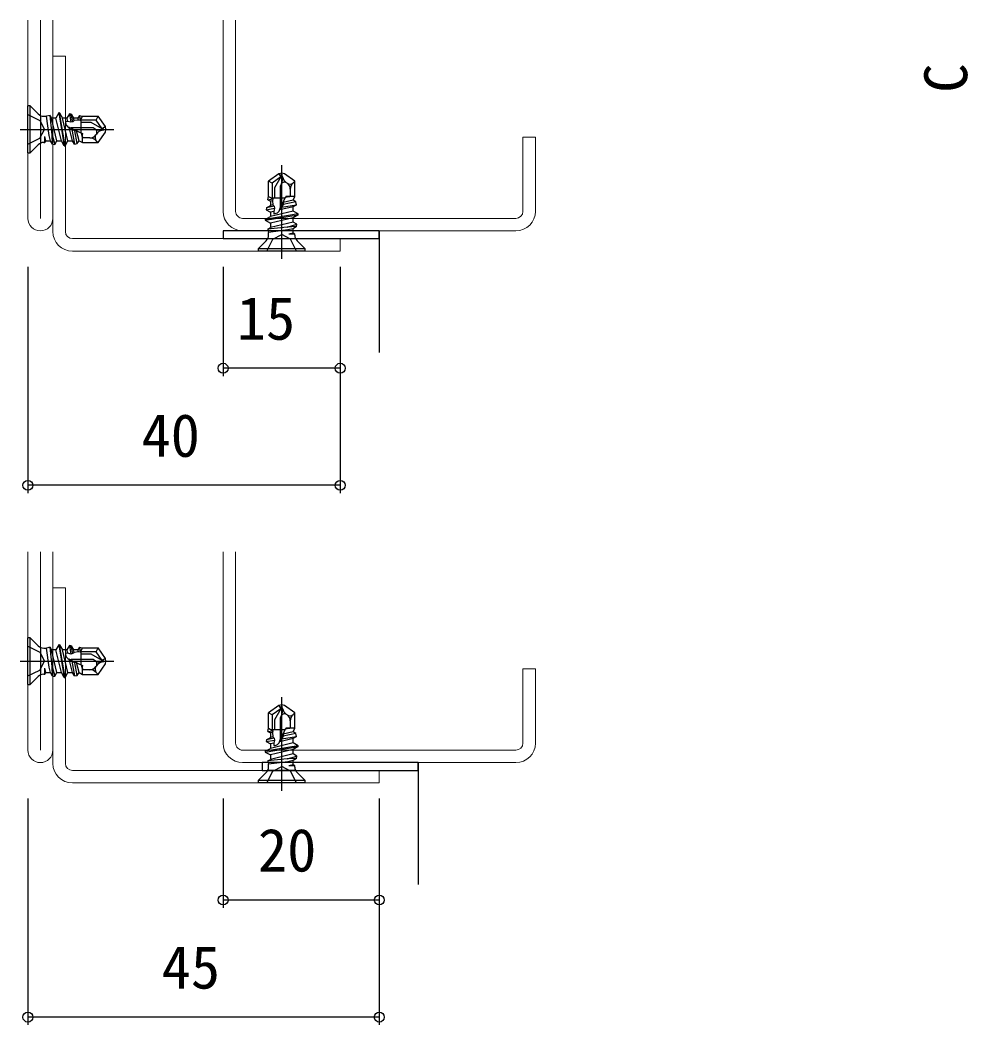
# Model space of a CAD drawing. Units: millimetres, scale not verified. Extents: x -437 to 438, y -281 to 279.
# Drawn here: x 94.8 to 216.1, y -2.9 to 125.8 of the extents above; entities that cross this region are included whole.
import ezdxf
from ezdxf.enums import TextEntityAlignment as Align

# ---------------------------------------------------------------- set-up
doc = ezdxf.new("R2010")
doc.units = ezdxf.units.MM
doc.header["$LTSCALE"] = 2
doc.layers.add('0-2_YKK_11', color=211, linetype='Continuous', lineweight=18)
doc.layers.add('0-3_YKK_11E', color=4, linetype='Continuous', lineweight=18)
for name, color, linetype in [('0-5_YKK_13', 4, 'Continuous'), ('0-7_YKK_D', 6, 'Continuous'), ('0-9_YSS_K', 3, 'Continuous')]:
    doc.layers.add(name, color=color, linetype=linetype)
doc.styles.add('ＭＳ ゴシック', font='')
doc.styles.get('ＭＳ ゴシック').set_extended_font_data('MS Gothic')

msp = doc.modelspace()

# ---------------------------------------------------------------- linework, layer by layer
at = {"layer": '0-2_YKK_11'}
for p, q in [((95.757, 100.41), (95.757, 125.81)), ((97.357, 125.81), (97.357, 100.41)), ((98.957, 125.81), (98.957, 100.41)), ((95.757, 32.282), (95.757, 57.682)), ((97.357, 57.682), (97.357, 32.282)), ((98.957, 57.682), (98.957, 32.282))]:
    msp.add_line(p, q, dxfattribs=at)
for points in [[(100.557, 98.71), (100.557, 121.21), (98.957, 121.21), (98.957, 98.71)], [(101.457, 96.21), (135.757, 96.21), (135.757, 97.81), (101.457, 97.81)], [(100.557, 30.582), (100.557, 53.082), (98.957, 53.082), (98.957, 30.582)], [(101.457, 28.082), (140.757, 28.082), (140.757, 29.682), (101.457, 29.682)]]:
    msp.add_lwpolyline(points, dxfattribs=at)
for centre, radius, start, end in [((97.357, 100.41), 1.6, 180, 0), ((101.457, 98.71), 2.5, 180.00001, 269.99999), ((101.457, 98.71), 0.9, 180.00001, 269.99999), ((97.357, 32.282), 1.6, 180, 0), ((101.457, 30.582), 2.5, 180.00001, 269.99999), ((101.457, 30.582), 0.9, 180.00001, 269.99999)]:
    msp.add_arc(centre, radius, start, end, dxfattribs=at)
at = {"layer": '0-3_YKK_11E'}
for p, q in [((120.757, 125.81), (120.757, 101.31)), ((122.357, 101.31), (122.357, 125.81)), ((158.257, 100.41), (123.257, 100.41)), ((123.257, 98.81), (158.257, 98.81)), ((120.757, 57.682), (120.757, 33.182)), ((122.357, 33.182), (122.357, 57.682)), ((158.257, 32.282), (123.257, 32.282)), ((123.257, 30.682), (158.257, 30.682))]:
    msp.add_line(p, q, dxfattribs=at)
for points in [[(160.757, 101.31), (160.757, 110.81), (159.157, 110.81), (159.157, 101.31)], [(160.757, 33.182), (160.757, 42.682), (159.157, 42.682), (159.157, 33.182)]]:
    msp.add_lwpolyline(points, dxfattribs=at)
for centre, radius, start, end in [((123.257, 101.31), 2.5, 180, 270), ((123.257, 101.31), 0.9, 180.00097, 270.00097), ((158.257, 101.31), 2.5, 270, 0), ((158.257, 101.31), 0.9, 270, 0), ((123.257, 33.182), 2.5, 180, 270), ((123.257, 33.182), 0.9, 180.00097, 270.00097), ((158.257, 33.182), 2.5, 270, 0), ((158.257, 33.182), 0.9, 270, 0)]:
    msp.add_arc(centre, radius, start, end, dxfattribs=at)
at = {"layer": '0-5_YKK_13'}
for p, q in [((95.757, 108.81), (95.757, 114.81)), ((96.057, 114.81), (95.757, 114.81)), ((96.057, 108.81), (96.057, 114.81)), ((97.084, 113.783), (96.057, 114.81)), ((95.757, 113.71), (97.271, 112.955)), ((97.377, 113.49), (97.377, 110.13)), ((97.791, 113.49), (98.158, 113.49)), ((98.588, 113.585), (98.158, 113.49)), ((98.466, 111.035), (98.158, 113.49)), ((98.588, 113.585), (98.776, 113.26)), ((98.849, 111.128), (98.588, 113.585)), ((99.71, 113.91), (99.335, 113.26)), ((99.71, 113.91), (100.415, 109.71)), ((99.81, 113.91), (99.71, 113.91)), ((100.515, 109.71), (99.81, 113.91)), ((99.81, 113.91), (100.186, 113.26)), ((101.067, 113.817), (100.745, 113.26)), ((101.298, 113.775), (101.067, 113.817)), ((101.067, 113.817), (101.246, 112.725)), ((101.298, 113.775), (101.596, 113.26)), ((101.507, 112.773), (101.298, 113.775)), ((102.343, 113.585), (102.155, 113.26)), ((102.343, 113.585), (102.437, 112.946)), ((102.757, 113.51), (104.739, 113.51)), ((104.479, 113.01), (104.739, 113.51)), ((105.677, 112.171), (104.739, 113.51)), ((97.271, 112.955), (97.88, 111.81)), ((99.481, 110.36), (98.776, 113.26)), ((99.335, 113.26), (98.776, 113.26)), ((100.04, 110.36), (99.335, 113.26)), ((100.891, 110.36), (100.186, 113.26)), ((100.745, 113.26), (100.186, 113.26)), ((100.849, 112.833), (100.745, 113.26)), ((101.45, 110.36), (101.037, 112.059)), ((104.093, 112.01), (101.307, 112.01)), ((102.155, 113.26), (101.596, 113.26)), ((101.675, 112.933), (101.596, 113.26)), ((102.219, 112.999), (102.155, 113.26)), ((102.557, 111.362), (102.557, 113.157)), ((104.479, 113.01), (102.557, 113.01)), ((103.852, 112.71), (102.557, 112.71)), ((105.257, 111.899), (103.852, 112.71)), ((104.381, 111.844), (104.093, 112.01)), ((105.257, 111.899), (104.479, 113.01)), ((105.677, 112.171), (105.257, 111.899)), ((105.757, 111.81), (105.677, 112.171)), ((94.757, 111.81), (106.757, 111.81)), ((98.071, 110.36), (97.938, 110.906)), ((97.938, 110.13), (97.938, 110.906)), ((98.63, 110.36), (98.466, 111.035)), ((101.392, 111.829), (101.705, 109.919)), ((102.086, 109.988), (101.748, 111.611)), ((102.301, 110.36), (101.995, 111.62)), ((102.757, 110.785), (102.624, 111.331)), ((102.723, 111.016), (102.757, 110.785)), ((102.757, 110.11), (102.757, 111.27)), ((103.696, 110.71), (102.757, 110.71)), ((104.462, 111.109), (104.524, 111.198)), ((104.739, 110.11), (105.677, 111.449)), ((105.257, 111.899), (105.757, 111.81)), ((105.284, 111.705), (105.757, 111.81)), ((105.677, 111.449), (105.757, 111.81)), ((97.084, 109.837), (96.057, 108.81)), ((97.791, 110.13), (97.938, 110.13)), ((97.938, 110.13), (98.071, 110.36)), ((98.071, 110.36), (98.63, 110.36)), ((98.895, 109.902), (98.63, 110.36)), ((98.895, 109.902), (99.204, 109.881)), ((99.204, 109.881), (99.481, 110.36)), ((99.481, 110.36), (100.04, 110.36)), ((100.415, 109.71), (100.04, 110.36)), ((100.415, 109.71), (100.515, 109.71)), ((100.515, 109.71), (100.891, 110.36)), ((100.891, 110.36), (101.45, 110.36)), ((101.705, 109.919), (101.45, 110.36)), ((101.705, 109.919), (102.086, 109.988)), ((102.086, 109.988), (102.301, 110.36)), ((102.301, 110.36), (102.757, 110.11)), ((102.757, 110.11), (104.739, 110.11)), ((104.514, 110.353), (104.739, 110.11)), ((95.757, 108.81), (96.057, 108.81)), ((128.257, 95.21), (128.257, 107.21)), ((127.896, 106.13), (126.557, 105.192)), ((128.168, 105.71), (127.057, 104.932)), ((128.168, 105.71), (127.357, 104.305)), ((128.257, 106.21), (127.896, 106.13)), ((127.896, 106.13), (128.168, 105.71)), ((128.168, 105.71), (128.257, 106.21)), ((128.362, 105.737), (128.257, 106.21)), ((128.618, 106.13), (128.257, 106.21)), ((129.957, 105.192), (128.618, 106.13)), ((127.057, 104.932), (126.557, 105.192)), ((126.557, 103.21), (126.557, 105.192)), ((127.057, 104.932), (127.057, 103.01)), ((127.357, 104.305), (127.357, 103.01)), ((128.223, 104.834), (128.057, 104.547)), ((128.057, 104.547), (128.057, 101.76)), ((128.958, 104.915), (128.869, 104.977)), ((129.714, 104.967), (129.957, 105.192)), ((129.957, 103.21), (129.957, 105.192)), ((128.705, 103.01), (126.91, 103.01)), ((129.282, 103.21), (128.736, 103.077)), ((129.957, 103.21), (128.797, 103.21)), ((129.051, 103.176), (129.282, 103.21)), ((129.357, 104.149), (129.357, 103.21)), ((129.707, 102.754), (129.957, 103.21)), ((126.292, 101.752), (126.25, 101.52)), ((126.25, 101.52), (127.342, 101.699)), ((126.292, 101.752), (126.807, 102.049)), ((127.294, 101.96), (126.292, 101.752)), ((126.482, 102.796), (127.121, 102.891)), ((126.482, 102.796), (126.807, 102.608)), ((127.068, 102.672), (126.807, 102.608)), ((126.807, 102.608), (126.807, 102.049)), ((127.134, 102.129), (126.807, 102.049)), ((129.707, 101.903), (128.008, 101.491)), ((128.238, 101.846), (130.148, 102.158)), ((129.707, 102.754), (128.447, 102.448)), ((130.079, 102.539), (128.456, 102.202)), ((130.079, 102.539), (129.707, 102.754)), ((130.148, 102.158), (129.707, 101.903)), ((129.707, 101.344), (129.707, 101.903)), ((130.148, 102.158), (130.079, 102.539)), ((130.357, 100.969), (126.157, 100.264)), ((126.157, 100.164), (130.357, 100.869)), ((126.157, 100.264), (126.807, 100.639)), ((126.25, 101.52), (126.807, 101.198)), ((129.707, 101.344), (126.807, 100.639)), ((127.234, 101.302), (126.807, 101.198)), ((126.807, 101.198), (126.807, 100.639)), ((129.707, 100.493), (126.807, 99.788)), ((130.357, 100.969), (129.707, 101.344)), ((130.357, 100.869), (129.707, 100.493)), ((129.707, 99.934), (129.707, 100.493)), ((130.357, 100.869), (130.357, 100.969)), ((126.157, 100.264), (126.157, 100.164)), ((126.157, 100.164), (126.807, 99.788)), ((128.939, 99.302), (126.482, 99.041)), ((126.482, 99.041), (126.807, 99.229)), ((129.707, 99.934), (126.807, 99.229)), ((126.807, 99.788), (126.807, 99.229)), ((130.186, 99.657), (129.707, 99.934)), ((130.165, 99.348), (129.707, 99.083)), ((130.165, 99.348), (130.186, 99.657)), ((126.482, 99.041), (126.577, 98.611)), ((129.032, 98.919), (126.577, 98.611)), ((126.577, 98.244), (126.577, 98.611)), ((127.112, 97.724), (128.257, 98.333)), ((129.707, 99.083), (129.032, 98.919)), ((129.707, 98.524), (129.161, 98.391)), ((129.937, 98.391), (129.161, 98.391)), ((129.707, 98.524), (129.707, 99.083)), ((129.937, 98.391), (129.707, 98.524)), ((129.937, 98.244), (129.937, 98.391)), ((126.284, 97.537), (125.257, 96.51)), ((126.357, 96.21), (127.112, 97.724)), ((126.577, 97.83), (129.937, 97.83)), ((130.23, 97.537), (131.257, 96.51)), ((131.257, 96.51), (125.257, 96.51)), ((125.257, 96.51), (125.257, 96.21)), ((131.257, 96.21), (125.257, 96.21)), ((131.257, 96.21), (131.257, 96.51)), ((95.757, 40.682), (95.757, 46.682)), ((96.057, 46.682), (95.757, 46.682)), ((96.057, 40.682), (96.057, 46.682)), ((97.084, 45.655), (96.057, 46.682)), ((95.757, 45.582), (97.271, 44.827)), ((97.377, 45.362), (97.377, 42.002)), ((97.791, 45.362), (98.158, 45.362)), ((98.588, 45.457), (98.158, 45.362)), ((98.466, 42.907), (98.158, 45.362)), ((98.588, 45.457), (98.776, 45.132)), ((98.849, 43), (98.588, 45.457)), ((99.481, 42.232), (98.776, 45.132)), ((99.335, 45.132), (98.776, 45.132)), ((99.71, 45.782), (99.335, 45.132)), ((100.04, 42.232), (99.335, 45.132)), ((99.71, 45.782), (100.415, 41.582)), ((99.81, 45.782), (99.71, 45.782)), ((100.515, 41.582), (99.81, 45.782)), ((99.81, 45.782), (100.186, 45.132)), ((100.891, 42.232), (100.186, 45.132)), ((100.745, 45.132), (100.186, 45.132)), ((101.067, 45.689), (100.745, 45.132)), ((100.849, 44.705), (100.745, 45.132)), ((101.298, 45.647), (101.067, 45.689)), ((101.067, 45.689), (101.246, 44.597)), ((101.298, 45.647), (101.596, 45.132)), ((101.507, 44.645), (101.298, 45.647)), ((102.155, 45.132), (101.596, 45.132)), ((101.675, 44.805), (101.596, 45.132)), ((102.343, 45.457), (102.155, 45.132)), ((102.219, 44.871), (102.155, 45.132)), ((102.343, 45.457), (102.437, 44.818)), ((102.757, 45.382), (104.739, 45.382)), ((104.479, 44.882), (104.739, 45.382)), ((105.677, 44.043), (104.739, 45.382)), ((97.271, 44.827), (97.88, 43.682)), ((101.45, 42.232), (101.037, 43.931)), ((104.093, 43.882), (101.307, 43.882)), ((102.557, 43.234), (102.557, 45.029)), ((104.479, 44.882), (102.557, 44.882)), ((103.852, 44.582), (102.557, 44.582)), ((105.257, 43.771), (103.852, 44.582)), ((104.381, 43.716), (104.093, 43.882)), ((105.257, 43.771), (104.479, 44.882)), ((105.677, 44.043), (105.257, 43.771)), ((105.257, 43.771), (105.757, 43.682)), ((105.757, 43.682), (105.677, 44.043)), ((94.757, 43.682), (106.757, 43.682)), ((98.071, 42.232), (97.938, 42.778)), ((97.938, 42.002), (97.938, 42.778)), ((98.63, 42.232), (98.466, 42.907)), ((101.392, 43.701), (101.705, 41.791)), ((102.086, 41.86), (101.748, 43.483)), ((102.301, 42.232), (101.995, 43.492)), ((102.757, 42.657), (102.624, 43.203)), ((102.723, 42.888), (102.757, 42.657)), ((102.757, 41.982), (102.757, 43.142)), ((103.696, 42.582), (102.757, 42.582)), ((104.462, 42.981), (104.524, 43.07)), ((104.739, 41.982), (105.677, 43.321)), ((105.284, 43.577), (105.757, 43.682)), ((105.677, 43.321), (105.757, 43.682)), ((97.084, 41.709), (96.057, 40.682)), ((97.791, 42.002), (97.938, 42.002)), ((97.938, 42.002), (98.071, 42.232)), ((98.071, 42.232), (98.63, 42.232)), ((98.895, 41.774), (98.63, 42.232)), ((98.895, 41.774), (99.204, 41.753)), ((99.204, 41.753), (99.481, 42.232)), ((99.481, 42.232), (100.04, 42.232)), ((100.415, 41.582), (100.04, 42.232)), ((100.415, 41.582), (100.515, 41.582)), ((100.515, 41.582), (100.891, 42.232)), ((100.891, 42.232), (101.45, 42.232)), ((101.705, 41.791), (101.45, 42.232)), ((101.705, 41.791), (102.086, 41.86)), ((102.086, 41.86), (102.301, 42.232)), ((102.301, 42.232), (102.757, 41.982)), ((102.757, 41.982), (104.739, 41.982)), ((104.514, 42.225), (104.739, 41.982)), ((95.757, 40.682), (96.057, 40.682)), ((128.257, 27.082), (128.257, 39.082)), ((127.896, 38.002), (126.557, 37.064)), ((128.168, 37.582), (127.057, 36.804)), ((128.168, 37.582), (127.357, 36.177)), ((128.257, 38.082), (127.896, 38.002)), ((127.896, 38.002), (128.168, 37.582)), ((128.168, 37.582), (128.257, 38.082)), ((128.362, 37.609), (128.257, 38.082)), ((128.618, 38.002), (128.257, 38.082)), ((129.957, 37.064), (128.618, 38.002)), ((127.057, 36.804), (126.557, 37.064)), ((126.557, 35.082), (126.557, 37.064)), ((127.057, 36.804), (127.057, 34.882)), ((127.357, 36.177), (127.357, 34.882)), ((128.223, 36.706), (128.057, 36.419)), ((128.057, 36.419), (128.057, 33.632)), ((128.958, 36.787), (128.869, 36.849)), ((129.714, 36.839), (129.957, 37.064)), ((129.957, 35.082), (129.957, 37.064)), ((126.482, 34.668), (127.121, 34.763)), ((128.705, 34.882), (126.91, 34.882)), ((129.282, 35.082), (128.736, 34.949)), ((129.957, 35.082), (128.797, 35.082)), ((129.051, 35.048), (129.282, 35.082)), ((129.357, 36.021), (129.357, 35.082)), ((129.707, 34.626), (129.957, 35.082)), ((126.292, 33.624), (126.25, 33.392)), ((126.25, 33.392), (127.342, 33.571)), ((126.292, 33.624), (126.807, 33.921)), ((127.294, 33.832), (126.292, 33.624)), ((126.482, 34.668), (126.807, 34.48)), ((127.068, 34.544), (126.807, 34.48)), ((126.807, 34.48), (126.807, 33.921)), ((127.134, 34), (126.807, 33.921)), ((129.707, 33.775), (128.008, 33.363)), ((128.238, 33.718), (130.148, 34.03)), ((129.707, 34.626), (128.447, 34.32)), ((130.079, 34.411), (128.456, 34.074)), ((130.079, 34.411), (129.707, 34.626)), ((130.148, 34.03), (129.707, 33.775)), ((129.707, 33.216), (129.707, 33.775)), ((130.148, 34.03), (130.079, 34.411)), ((130.357, 32.841), (126.157, 32.136)), ((126.157, 32.036), (130.357, 32.741)), ((126.157, 32.136), (126.807, 32.511)), ((126.25, 33.392), (126.807, 33.07)), ((129.707, 33.216), (126.807, 32.511)), ((127.234, 33.174), (126.807, 33.07)), ((126.807, 33.07), (126.807, 32.511)), ((129.707, 32.365), (126.807, 31.66)), ((130.357, 32.841), (129.707, 33.216)), ((130.357, 32.741), (129.707, 32.365)), ((129.707, 31.806), (129.707, 32.365)), ((130.357, 32.741), (130.357, 32.841)), ((126.157, 32.136), (126.157, 32.036)), ((126.157, 32.036), (126.807, 31.66)), ((128.939, 31.174), (126.482, 30.913)), ((126.482, 30.913), (126.807, 31.101)), ((126.482, 30.913), (126.577, 30.483)), ((129.707, 31.806), (126.807, 31.101)), ((126.807, 31.66), (126.807, 31.101)), ((129.707, 30.955), (129.032, 30.791)), ((130.186, 31.529), (129.707, 31.806)), ((130.165, 31.22), (129.707, 30.955)), ((129.707, 30.396), (129.707, 30.955)), ((130.165, 31.22), (130.186, 31.529)), ((129.032, 30.791), (126.577, 30.483)), ((126.577, 30.116), (126.577, 30.483)), ((126.577, 29.702), (129.937, 29.702)), ((127.112, 29.596), (128.257, 30.205)), ((129.707, 30.396), (129.161, 30.263)), ((129.937, 30.263), (129.161, 30.263)), ((129.937, 30.263), (129.707, 30.396)), ((129.937, 30.116), (129.937, 30.263)), ((126.284, 29.409), (125.257, 28.382)), ((131.257, 28.382), (125.257, 28.382)), ((125.257, 28.382), (125.257, 28.082)), ((126.357, 28.082), (127.112, 29.596)), ((130.23, 29.409), (131.257, 28.382)), ((131.257, 28.082), (131.257, 28.382)), ((131.257, 28.082), (125.257, 28.082))]:
    msp.add_line(p, q, dxfattribs=at)
for points in [[(102.343, 113.585), (102.757, 113.51), (102.437, 112.946), (102.219, 112.999), (101.675, 112.933), (101.507, 112.773), (101.246, 112.725), (100.849, 112.833), (100.558, 112.797)], [(100.994, 112.078), (102.757, 111.27), (102.723, 111.016), (102.624, 111.331)], [(101.995, 111.62), (101.748, 111.611), (101.392, 111.829), (101.037, 112.059)], [(95.757, 109.91), (97.271, 110.665), (97.88, 111.81)], [(98.895, 109.902), (98.849, 111.128), (99.204, 109.881)], [(126.482, 102.796), (126.557, 103.21), (127.121, 102.891), (127.068, 102.672), (127.134, 102.129), (127.294, 101.96), (127.342, 101.699), (127.234, 101.302), (127.27, 101.011)], [(127.989, 101.448), (128.797, 103.21), (129.051, 103.176), (128.736, 103.077)], [(128.447, 102.448), (128.456, 102.202), (128.238, 101.846), (128.008, 101.491)], [(130.165, 99.348), (128.939, 99.302), (130.186, 99.657)], [(130.157, 96.21), (129.402, 97.724), (128.257, 98.333)], [(102.343, 45.457), (102.757, 45.382), (102.437, 44.818), (102.219, 44.871), (101.675, 44.805), (101.507, 44.645), (101.246, 44.597), (100.849, 44.705), (100.558, 44.669)], [(100.994, 43.95), (102.757, 43.142), (102.723, 42.888), (102.624, 43.203)], [(101.995, 43.492), (101.748, 43.483), (101.392, 43.701), (101.037, 43.931)], [(95.757, 41.782), (97.271, 42.537), (97.88, 43.682)], [(98.895, 41.774), (98.849, 43), (99.204, 41.753)], [(126.482, 34.668), (126.557, 35.082), (127.121, 34.763), (127.068, 34.544), (127.134, 34), (127.294, 33.832), (127.342, 33.571), (127.234, 33.174), (127.27, 32.883)], [(127.989, 33.319), (128.797, 35.082), (129.051, 35.048), (128.736, 34.949)], [(128.447, 34.32), (128.456, 34.074), (128.238, 33.718), (128.008, 33.363)], [(130.165, 31.22), (128.939, 31.174), (130.186, 31.529)], [(130.157, 28.082), (129.402, 29.596), (128.257, 30.205)]]:
    msp.add_lwpolyline(points, dxfattribs=at)
for points in [[(120.757, 98.81), (120.757, 97.81), (140.757, 97.81), (140.757, 98.81)], [(125.757, 30.682), (125.757, 29.682), (145.757, 29.682), (145.757, 30.682)], [(125.757, 30.682), (125.757, 29.682), (145.757, 29.682), (145.757, 30.682)]]:
    msp.add_lwpolyline(points, close=True, dxfattribs=at)
for centre, radius, start, end in [((97.791, 114.49), 1, 225, 270), ((101.307, 112.76), 0.75, 177.14861, 270), ((103.696, 111.645), 0.935, 270, 325), ((103.696, 109.595), 1.115, 42.84567, 90), ((104.955, 110.763), 0.603, 145, 222.84567), ((104.156, 111.455), 0.449, 325, 60), ((105.011, 112.936), 1.26, 240, 282.5), ((105.557, 110.475), 1.26, 102.5, 145), ((97.791, 109.13), 1, 90, 135), ((127.131, 105.464), 1.26, 330, 12.5), ((129.592, 106.01), 1.26, 192.5, 235), ((128.612, 104.609), 0.449, 55, 150), ((129.304, 105.409), 0.603, 235, 312.84567), ((128.422, 104.149), 0.935, 0, 55), ((130.472, 104.149), 1.115, 132.84567, 180), ((127.307, 101.76), 0.75, 267.14861, 0), ((125.577, 98.244), 1, 315, 0), ((130.937, 98.244), 1, 180, 225), ((97.791, 46.362), 1, 225, 270), ((101.307, 44.632), 0.75, 177.14861, 270), ((103.696, 43.517), 0.935, 270, 325), ((103.696, 41.467), 1.115, 42.84567, 90), ((104.955, 42.635), 0.603, 145, 222.84567), ((104.156, 43.327), 0.449, 325, 60), ((105.011, 44.808), 1.26, 240, 282.5), ((105.557, 42.347), 1.26, 102.5, 145), ((97.791, 41.002), 1, 90, 135), ((127.131, 37.336), 1.26, 330, 12.5), ((129.592, 37.882), 1.26, 192.5, 235), ((128.612, 36.481), 0.449, 55, 150), ((129.304, 37.281), 0.603, 235, 312.84567), ((128.422, 36.021), 0.935, 0, 55), ((130.472, 36.021), 1.115, 132.84567, 180), ((127.307, 33.632), 0.75, 267.14861, 0), ((125.577, 30.116), 1, 315, 0), ((130.937, 30.116), 1, 180, 225)]:
    msp.add_arc(centre, radius, start, end, dxfattribs=at)
at = {"layer": '0-7_YKK_D'}
for p, q in [((95.757, 94.21), (95.757, 65.21)), ((120.757, 94.21), (120.757, 80.21)), ((135.757, 94.21), (135.757, 80.21)), ((135.757, 94.21), (135.757, 65.21)), ((135.757, 81.21), (120.757, 81.21)), ((135.757, 66.21), (95.757, 66.21)), ((95.757, 26.082), (95.757, -2.918)), ((120.757, 26.082), (120.757, 12.082)), ((140.757, 26.082), (140.757, 12.082)), ((140.757, 26.082), (140.757, -2.918)), ((140.757, 13.082), (120.757, 13.082)), ((140.757, -1.918), (95.757, -1.918))]:
    msp.add_line(p, q, dxfattribs=at)
for centre in [(120.757, 81.21), (135.757, 81.21), (95.757, 66.21), (135.757, 66.21), (120.757, 13.082), (140.757, 13.082), (95.757, -1.918), (140.757, -1.918)]:
    msp.add_circle(centre, 0.637, dxfattribs=at)
at = {"layer": '0-9_YSS_K'}
for p, q in [((140.757, 98.81), (140.757, 83.21)), ((145.757, 30.682), (145.757, 15.082))]:
    msp.add_line(p, q, dxfattribs=at)

# ---------------------------------------------------------------- texts
at = {"layer": '0-7_YKK_D', "style": 'ＭＳ ゴシック'}
msp.add_text('C', height=5.499, rotation=90, dxfattribs=at).set_placement((217.7, 116.507), align=Align.BOTTOM_LEFT)
for s, p in [('15', (122.504, 83.21)), ('40', (110.302, 68.21)), ('20', (125.217, 15.082)), ('45', (112.888, 0.082))]:
    msp.add_text(s, height=5.499, dxfattribs=at).set_placement(p, align=Align.BOTTOM_LEFT)

doc.saveas('drawing.dxf')
